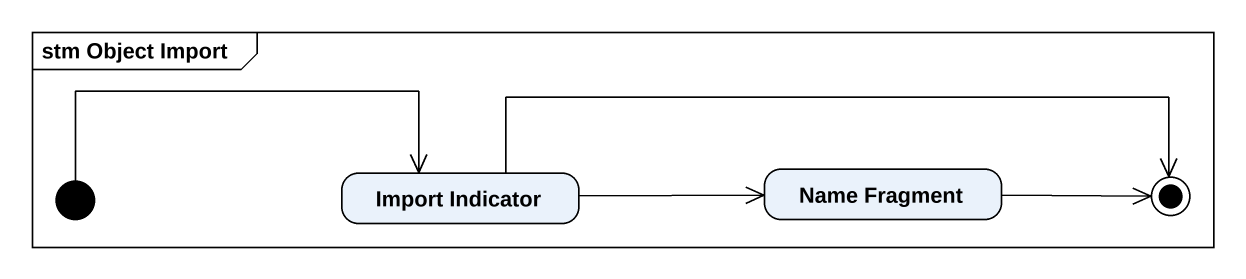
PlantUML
@startuml
mainframe stm Object Import
hide empty description
state "Import Indicator" as Import_Indicator
state "Name Fragment" as Name_Fragment
[*] -right-> Import_Indicator
Import_Indicator -right-> Name_Fragment
Import_Indicator -right-> [*]
Name_Fragment -right-> [*]
@enduml
